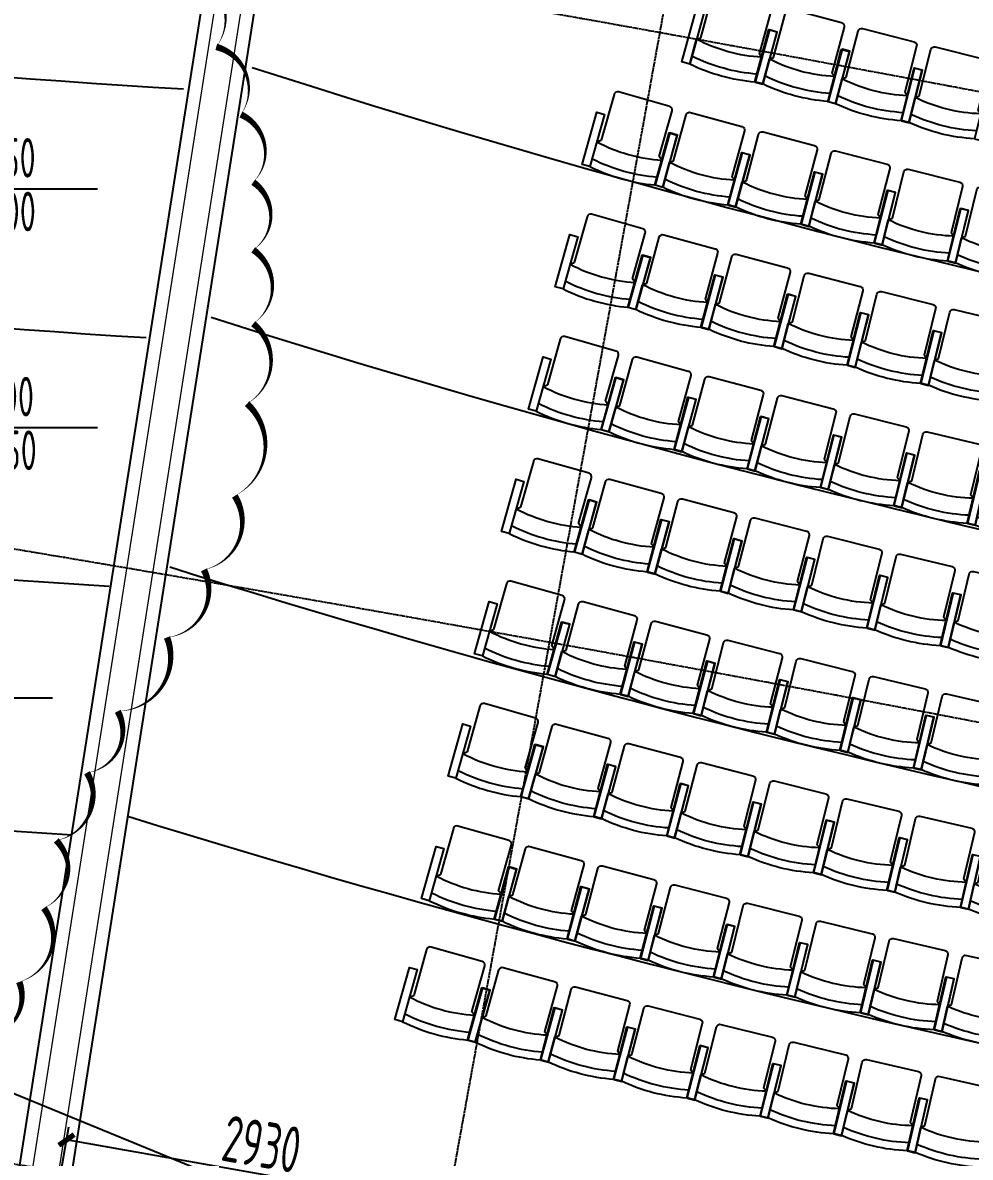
# Model space of a CAD drawing. Header units: millimetres. Extents: x 11515858 to 24947533, y -12784974 to -6116114.
# Drawn here: x 11829720 to 11836909, y -6394321 to -6385715 of the extents above; entities that cross this region are included whole.
import ezdxf
from ezdxf.enums import TextEntityAlignment as Align

# ---------------------------------------------------------------- set-up
doc = ezdxf.new("R2010")
doc.units = ezdxf.units.MM
doc.header["$LTSCALE"] = 10
doc.linetypes.add('A2-RG-AXIS$0$CENTER', pattern=[2, 1.25, -0.25, 0.25, -0.25])
doc.linetypes.add('A2-RG-AXIS$0$DOTE', pattern=[2.4200000000000004, 2, -0.2, 0.02, -0.2])
for name, color, linetype in [('A2-RB-F2$0$$34$A-DIMS-100', 1, 'Continuous'), ('A2-RD-F2$0$A-FURN-FIXT', 9, 'Continuous'), ('A2-RD-F2$0$A-STRS', 50, 'Continuous'), ('A2-RG-AXIS$0$A-GRID', 1, 'A2-RG-AXIS$0$CENTER'), ('A2-RI-F2$0$$2$A-SYMB', 4, 'Continuous'), ('A2-RI-F2$0$A-STRS', 50, 'Continuous'), ('A2-RI-F2$0$an-door', 2, 'Continuous')]:
    doc.layers.add(name, color=color, linetype=linetype)
doc.layers.add('A2-RI-F2$0$A-FLOR-STRS', color=2, linetype='Continuous', lineweight=5)
doc.layers.add('A2-RI-F2$0$A-WALL', color=7, linetype='Continuous', lineweight=5)
doc.styles.add('A2-RB-F2$0$$0$XD2008', font='hzs.shx', dxfattribs={"width": 0.7, "bigfont": 'hztxt.shx'})
doc.styles.add('A2-RI-F2$0$$0$XD2008', font='hzs.shx', dxfattribs={"width": 0.7, "bigfont": 'hztxt.shx'})
doc.dimstyles.new('A2-RB-F2$0$$0$XD100$0', dxfattribs={"dimscale": 100, "dimtxt": 3.5, "dimasz": 1, "dimexe": 1, "dimexo": 2, "dimgap": 0.5, "dimtad": 1, "dimdec": 0, "dimdsep": 46, "dimtxsty": 'A2-RB-F2$0$$0$XD2008', "dimblk1": 'A2-RB-F2$0$$20$_ArchTick', "dimblk2": 'A2-RB-F2$0$$20$_ArchTick', "dimsah": 1, "dimcen": 2.5, "dimclrt": 4, "dimaunit": 1, "dimadec": 0, "dimazin": 0, "dimtfac": 1, "dimtdec": 0, "dimtix": 1, "dimtmove": 2, "dimatfit": 3, "dimfxl": 0, "dimtolj": 1, "dimtzin": 0, "dimarcsym": 0})

# ---------------------------------------------------------------- blocks, each defined once
blk = doc.blocks.new('A2-RG-AXIS')
at = {"layer": 'A2-RG-AXIS$0$A-GRID', "linetype": 'A2-RG-AXIS$0$DOTE'}
blk.add_line((11829691.95317146, -6412654.000755005), (11836852.53091209, -6373096.888379699), dxfattribs=at)
for radius, end in [(316699.9999999902, 95.40764403072032), (313399.9999999902, 95.40764402400131), (308699.9999999902, 95.4076440106419), (304099.9999999902, 95.40764399720393), (300799.9999999902, 95.40764398384447)]:
    blk.add_arc((11778730.70926435, -6694178.721949182), radius, 75.58928463849298, end, dxfattribs=at)
blk = doc.blocks.new('A2-RB-F2$0$$20$_ArchTick')
at = {"color": 0, "linetype": 'ByBlock', "const_width": 0.4}
blk.add_lwpolyline([(-0.5, -0.5), (0.5, 0.5)], dxfattribs=at)
blk = doc.blocks.new('*D2047')
at = {"layer": 'A2-RB-F2$0$$34$A-DIMS-100', "color": 0, "lineweight": -2, "ltscale": 3, "transparency": 16777216}
for p, q in [((11829940.3821884, -6394827.326827487), (11830069.99496033, -6394091.048530321)), ((11832938.25643827, -6394697.508458761), (11830052.65776976, -6394189.534173047)), ((11832825.98085691, -6395335.301113201), (11832955.59362884, -6394599.022816034))]:
    blk.add_line(p, q, dxfattribs=at)
at = {"layer": 'Defpoints', "color": 0, "ltscale": 3, "transparency": 16777216}
for p in [(11830052.65776976, -6394189.534173047), (11829905.70780727, -6395024.298112939), (11832791.30647578, -6395532.272398653)]:
    blk.add_point(p, dxfattribs=at)
at = {"layer": 'A2-RB-F2$0$$34$A-DIMS-100', "color": 0, "lineweight": -2, "ltscale": 3, "transparency": 16777216, "xscale": 100, "yscale": 100, "zscale": 100}
for p, rotation in [((11830052.65776976, -6394189.534173047), 170.016073013103), ((11832938.25643827, -6394697.508458761), 350.016073013103)]:
    blk.add_blockref('A2-RB-F2$0$$20$_ArchTick', p, dxfattribs=dict(at, rotation=rotation))
at = {"layer": 'A2-RB-F2$0$$34$A-DIMS-100', "color": 4, "ltscale": 3, "transparency": 16777216, "insert": (11831534.46578279, -6394221.928619769), "char_height": 350, "attachment_point": 5, "rotation": 350.016073013103, "style": 'A2-RB-F2$0$$0$XD2008'}
blk.add_mtext('\\A1;2930', dxfattribs=at)
blk = doc.blocks.new('A2-RD-F2$0$LEC-SEAT')
for p, q in [((-21, -0.8761491314508021), (-21, -8.01554912024585)), ((-21.00000000001455, -8.01554912024585), (-20, -8.744507682713447)), ((-20, -8.744507682713447), (-20, -21.93965517242032)), ((-2.25, -8.01554912024585), (-3.25, -8.744507682698895)), ((-3.25, -21.93965517242032), (-3.25, -8.744507682698895)), ((-19, -22.93965517242032), (-4.25, -22.93965517242032))]:
    blk.add_line(p, q)
for points in [[(-21, -0.8761491314508021), (-23.25, -0.8761491314508021), (-23.25, -15.8761491314508), (-21, -15.8761491314508)], [(-2.25, -0.8761491314508021), (0, -0.8761491314508021), (0, -15.8761491314508), (-2.25, -15.8761491314508)]]:
    blk.add_lwpolyline(points, close=True)
for centre, radius, start, end in [((-11.625, -50.59541755951068), 50.5954175595173, 79.32175774559357, 100.678242254391), ((-11.625, -50.64130033686524), 48.39130033686291, 78.82927160819938, 101.1707283917877), ((-11.625, -50.78023831768951), 43.78023831768208, 77.63505639583515, 102.3649436041496), ((-19, -21.93965517242032), 1, 180, 270), ((-4.25, -21.93965517242032), 1, 269.999999999999, 359.9999999999994)]:
    blk.add_arc(centre, radius, start, end)
blk = doc.blocks.new('A2-RD-F2')
at = {"layer": 'A2-RD-F2$0$A-STRS', "linetype": 'Continuous'}
for centre, radius, start, end in [((11835498.96545657, -6308981.510861381), 77369.99999999999, 255.6008181643481, 266.6213380605789), ((11835498.96545657, -6308981.510861381), 79269.99999999999, 255.7808187538024, 266.4986418250027), ((11855112.44410596, -6312388.279891116), 77369.99999999999, 252.2005626699205, 263.3480244192045), ((11835498.96545657, -6308981.510861381), 81169.99999999999, 255.9523252283939, 266.3817109844599), ((11855112.44410596, -6312388.279891116), 79269.99999999999, 252.4043072161276, 263.181880558091), ((11835498.96545657, -6308981.510861381), 83069.99999999999, 256.1159264449316, 266.2701480408895), ((11855112.44410596, -6312388.279891116), 81169.99999999999, 252.5984157691545, 263.0235677262431), ((11855112.44410596, -6312388.279891116), 83069.99999999999, 252.7835582734223, 262.8725438586754)]:
    blk.add_arc(centre, radius, start, end, dxfattribs=at)
at = {"layer": 'A2-RD-F2$0$A-FURN-FIXT', "linetype": 'Continuous'}
for p, xscale, yscale, zscale, rotation in [((11835328.81802488, -6386204.525998557), -27.37254901960834, 27.37254901960834, 27.37254901960838, 164.6256707346593), ((11835883.35467647, -6386350.920257878), -27.37254901960839, 27.37254901960837, 27.37254901960838, 165.0556707346589), ((11836438.16217886, -6386496.607503285), -27.37254901960839, 27.37254901960838, 27.37254901960838, 165.5756406447292), ((11836995.04973184, -6386633.787787785), -27.37254901960836, 27.37254901960836, 27.37254901960838, 166.0056406447293), ((11833957.94917053, -6386812.956552244), 27.37254901960842, 27.37254901960842, 27.37254901960842, 164.2856406453649), ((11835123.52405836, -6387137.560485834), -27.37254901960781, 27.3725490196078, 27.37254901960838, 164.7156406447291), ((11835678.28990486, -6387283.083792118), -27.37254901960835, 27.37254901960835, 27.37254901960838, 165.1456406447292), ((11836234.13225809, -6387424.439568333), -27.37254901960839, 27.37254901960838, 27.37254901960838, 165.5756406447292), ((11836791.01981108, -6387561.619852838), -27.37254901960836, 27.37254901960836, 27.37254901960838, 166.0056406447293), ((11837348.92119795, -6387694.616919151), -27.37254901960838, 27.37254901960838, 27.37254901960838, 166.4356406447293), ((11833753.91925125, -6387740.788610438), 27.37254901960842, 27.37254901960842, 27.37254901960842, 164.2856406453649), ((11834919.49413908, -6388065.39254403), -27.37254901960781, 27.3725490196078, 27.37254901960838, 164.7156406447291), ((11835474.25998559, -6388210.915850313), -27.37254901960835, 27.37254901960835, 27.37254901960838, 165.1456406447292), ((11836030.10233882, -6388352.271626531), -27.37254901960839, 27.37254901960838, 27.37254901960838, 165.5756406447292), ((11836586.9898918, -6388489.451911035), -27.37254901960836, 27.37254901960836, 27.37254901960838, 166.0056406447293), ((11837144.89127867, -6388622.448977345), -27.37254901960838, 27.37254901960838, 27.37254901960838, 166.4356406447293), ((11833549.88933341, -6388668.620662026), 27.37254901960842, 27.37254901960842, 27.37254901960842, 164.2856406453649), ((11834715.46422124, -6388993.224595618), -27.37254901960781, 27.3725490196078, 27.37254901960838, 164.7156406447291), ((11835270.23006775, -6389138.747901901), -27.37254901960835, 27.37254901960835, 27.37254901960838, 165.1456406447292), ((11835826.07242098, -6389280.103678118), -27.37254901960839, 27.37254901960838, 27.37254901960838, 165.5756406447292), ((11836382.95997397, -6389417.283962619), -27.37254901960836, 27.37254901960836, 27.37254901960838, 166.0056406447293), ((11836940.86136083, -6389550.281028931), -27.37254901960838, 27.37254901960838, 27.37254901960838, 166.4356406447293), ((11837499.74515864, -6389679.087386196), -27.37254901960837, 27.37254901960838, 27.37254901960838, 166.865640644729), ((11833345.85941696, -6389596.452707236), 27.37254901960842, 27.37254901960842, 27.37254901960842, 164.2856406453649), ((11834511.4343048, -6389921.056640827), -27.37254901960781, 27.3725490196078, 27.37254901960838, 164.7156406447291), ((11835066.2001513, -6390066.579947111), -27.37254901960835, 27.37254901960835, 27.37254901960838, 165.1456406447292), ((11835622.04250454, -6390207.93572333), -27.37254901960839, 27.37254901960838, 27.37254901960838, 165.5756406447292), ((11836178.93005752, -6390345.11600783), -27.37254901960836, 27.37254901960836, 27.37254901960838, 166.0056406447293), ((11836736.83144439, -6390478.113074142), -27.37254901960838, 27.37254901960838, 27.37254901960838, 166.4356406447293), ((11837295.7152422, -6390606.919431405), -27.37254901960837, 27.37254901960838, 27.37254901960838, 166.865640644729), ((11833141.82950185, -6390524.284746278), 27.37254901960889, 27.37254901960889, 27.37254901960889, 164.28564064439), ((11834307.40438969, -6390848.888679886), -27.37254901960781, 27.3725490196078, 27.37254901960838, 164.7156406447291), ((11834862.17023619, -6390994.411986169), -27.37254901960835, 27.37254901960835, 27.37254901960838, 165.1456406447292), ((11835418.01258943, -6391135.767762389), -27.37254901960839, 27.37254901960838, 27.37254901960838, 165.5756406447292), ((11835974.90014241, -6391272.948046893), -27.37254901960836, 27.37254901960836, 27.37254901960838, 166.0056406447293), ((11836532.80152928, -6391405.945113204), -27.37254901960838, 27.37254901960838, 27.37254901960838, 166.4356406447293), ((11837091.68532708, -6391534.751470465), -27.37254901960837, 27.37254901960838, 27.37254901960838, 166.865640644729), ((11832940.38861619, -6391452.700794435), 27.37254901960889, 27.37254901960889, 27.37254901960889, 164.28564064439), ((11834105.96350403, -6391777.304728043), -27.37254901960781, 27.3725490196078, 27.37254901960838, 164.7156406447291), ((11834660.72935054, -6391922.828034326), -27.37254901960835, 27.37254901960835, 27.37254901960838, 165.1456406447292), ((11835216.57170377, -6392064.183810545), -27.37254901960839, 27.37254901960838, 27.37254901960838, 165.5756406447292), ((11835773.45925675, -6392201.36409505), -27.37254901960836, 27.37254901960836, 27.37254901960838, 166.0056406447293), ((11836331.36064363, -6392334.36116136), -27.37254901960838, 27.37254901960838, 27.37254901960838, 166.4356406447293), ((11836890.24444143, -6392463.167518623), -27.37254901960837, 27.37254901960838, 27.37254901960838, 166.865640644729), ((11832738.95161293, -6392381.09894917), 27.37254901960889, 27.37254901960889, 27.37254901960889, 164.28564064439), ((11837450.07917188, -6392587.775912012), -27.3725490196079, 27.37254901960791, 27.37254901960838, 167.2956406447292), ((11833904.52650076, -6392705.702882779), -27.37254901960781, 27.3725490196078, 27.37254901960838, 164.7156406447291), ((11834459.29234727, -6392851.226189061), -27.37254901960835, 27.37254901960835, 27.37254901960838, 165.1456406447292), ((11835015.13470051, -6392992.58196528), -27.37254901960839, 27.37254901960838, 27.37254901960838, 165.5756406447292), ((11835572.02225349, -6393129.762249784), -27.37254901960836, 27.37254901960836, 27.37254901960838, 166.0056406447293), ((11836129.92364036, -6393262.759316095), -27.37254901960838, 27.37254901960838, 27.37254901960838, 166.4356406447293), ((11832536.32942584, -6393299.064073458), 27.37254901960889, 27.37254901960889, 27.37254901960889, 164.28564064439), ((11836688.80743816, -6393391.565673357), -27.37254901960837, 27.37254901960838, 27.37254901960838, 166.865640644729), ((11837248.64216861, -6393516.174066745), -27.3725490196079, 27.37254901960791, 27.37254901960838, 167.2956406447292), ((11833701.90431368, -6393623.668007066), -27.37254901960781, 27.3725490196078, 27.37254901960838, 164.7156406447291), ((11834256.67016019, -6393769.19131335), -27.37254901960835, 27.37254901960835, 27.37254901960838, 165.1456406447292), ((11834812.51251342, -6393910.547089569), -27.37254901960839, 27.37254901960838, 27.37254901960838, 165.5756406447292), ((11835369.4000664, -6394047.727374072), -27.37254901960836, 27.37254901960836, 27.37254901960838, 166.0056406447293), ((11835927.30145327, -6394180.724440383), -27.37254901960838, 27.37254901960838, 27.37254901960838, 166.4356406447293), ((11836486.18525108, -6394309.530797645), -27.37254901960837, 27.37254901960838, 27.37254901960838, 166.865640644729), ((11837046.01998152, -6394434.139191034), -27.3725490196079, 27.37254901960791, 27.37254901960838, 167.2956406447292)]:
    blk.add_blockref('A2-RD-F2$0$LEC-SEAT', p, dxfattribs=dict(at, xscale=xscale, yscale=yscale, zscale=zscale, rotation=rotation))
blk = doc.blocks.new('A2-RI-F2$0$$2$ECADI-TAG-HGHT（国标）')
at = {"color": 1}
blk.add_line((-2.121320343559546, 2.121320343559546), (11.76789873223262, 2.121320343559546), dxfattribs=at)
at = {"color": 1, "const_width": 0.5}
blk.add_lwpolyline([(-2.121320343559546, 2.121320343559546), (0, 0), (2.121320343559546, 2.121320343559546)], dxfattribs=at)
at = {"color": 1}
blk.add_point((-1.480769230769231, 4.6), dxfattribs=at)
at = {"style": 'A2-RI-F2$0$$0$XD2008', "width": 0.7}
blk.add_attdef('FL', text='', height=3, dxfattribs=at).set_placement((-2.688785023899595, 2.967328765217609), align=Align.RIGHT)
for tag, p in [('F.F.L.', (2.283611041903605, 2.967328765217609)), ('T.O.S.', (2.283611041903605, -1.104423031572336))]:
    blk.add_attdef(tag, p, '', height=3, dxfattribs=at)
blk = doc.blocks.new('A2-RB-F2')
at = {"layer": 'A2-RB-F2$0$$34$A-DIMS-100', "ltscale": 3}
dim = blk.add_aligned_dim(p1=(11832791.30647577, -6395532.272398653), p2=(11829905.70780727, -6395024.298112939), distance=-847.5996264861886, dimstyle='A2-RB-F2$0$$0$XD100$0', dxfattribs=at)
dim.commit()
dim.dimension.update_dxf_attribs({"geometry": '*D2047', "text_midpoint": (11831534.46578279, -6394221.928619769)})
blk = doc.blocks.new('A2-RI-F2')
at = {"layer": 'A2-RI-F2$0$A-WALL'}
for p, q in [((11829704.59959628, -6394989.964632991), (11831650.99493265, -6382590.779523948)), ((11829901.76513769, -6395023.623311727), (11831848.17695151, -6382624.333235896))]:
    blk.add_line(p, q, dxfattribs=at)
at = {"layer": 'A2-RI-F2$0$an-door'}
for p, q in [((11829617.09992332, -6394902.532277865), (11831536.88754579, -6382672.847148538)), ((11830011.28071609, -6394970.80703298), (11831933.81486181, -6382723.625637815))]:
    blk.add_line(p, q, dxfattribs=at)
at = {"layer": 'Defpoints', "color": 3}
blk.add_line((11829253.43610274, -6393672.700746009), (11872937.22342044, -6411574.16209236), dxfattribs=at)
for points in [[(11829414.09536468, -6393411.127898802, 0, 50, 0.52056705), (11829694.33731151, -6392991.139036244, 0, 50, 0.52056705)], [(11829694.33731151, -6392991.139036244, 0, 50, 0.52056705), (11829881.17292605, -6392431.149920602, 0, 50, 0.52056705), (11829881.17292605, -6392431.149920602, 0, 50, 0.52056705), (11829974.60220831, -6391917.81962486, 0, 50, 0.52056705), (11829974.60220831, -6391917.81962486, 0, 50, 0.52056705), (11830208.140989, -6391404.489329119, 0, 50, 0.52056705), (11830208.140989, -6391404.489329119, 0, 50, 0.52056705), (11830441.67976968, -6390937.829749968, 0, 50, 0.52056705), (11830441.67976968, -6390937.829749968, 0, 50, 0.52056705), (11830815.32804881, -6390377.840634325, 0, 50, 0.52056705), (11830815.32804881, -6390377.840634324, 0, 50, 0.52056705), (11831095.59294561, -6389864.510338582, 0, 50, 0.52056705), (11831095.59294561, -6389864.510338582, 0, 50, 0.52056705), (11831329.1317263, -6389304.52122294, 0, 50, 0.52056705), (11831329.1317263, -6389304.52122294, 0, 50, 0.52056705), (11831422.53805859, -6388604.519957524, 0, 50, 0.52056705), (11831422.53805859, -6388604.519957524, 0, 50, 0.52056705), (11831469.24122473, -6387997.86012529, 0, 50, 0.52056705), (11831469.24122473, -6387997.86012529, 0, 50, 0.52056705), (11831469.24122473, -6387437.871009648, 0, 50, 0.52056705), (11831469.24122473, -6387437.871009648, 0, 50, 0.52056705), (11831469.24122473, -6386924.540713907, 0, 50, 0.52056705), (11831469.24122473, -6386924.540713907, 0, 50, 0.52056705), (11831375.83489244, -6386411.222314855, 0, 50, 0.52056705), (11831375.83489244, -6386411.222314855, 0, 50, 0.52056705), (11831188.9992779, -6385897.892019113, 0, 50, 0.52056705), (11831188.9992779, -6385897.892019113, 0, 50, 0.52056705), (11831002.16366335, -6385337.902903471, 0, 50, 0.52056705)]]:
    blk.add_lwpolyline(points, format="xyseb", dxfattribs=at)
at = {"layer": 'A2-RI-F2$0$$2$A-SYMB'}
ref = blk.add_blockref('A2-RI-F2$0$$2$ECADI-TAG-HGHT（国标）', (11829111.0013724, -6387186.350886114), dxfattribs=dict(at, xscale=100, yscale=100, zscale=100))
ref.add_attrib('F.F.L.', '4.550', (11829248.6294116, -6386889.618009591), dxfattribs={"layer": '0', "height": 300, "style": 'A2-RI-F2$0$$0$XD2008', "width": 0.6999999999999998})
ref.add_attrib('T.O.S.', '4.500', (11829257.86074393, -6387296.793189272), dxfattribs={"layer": '0', "height": 300, "style": 'A2-RI-F2$0$$0$XD2008', "width": 0.6999999999999998})
ref = blk.add_blockref('A2-RI-F2$0$$2$ECADI-TAG-HGHT（国标）', (11829111.0013724, -6388997.538677147), dxfattribs=dict(at, xscale=100, yscale=100, zscale=100))
ref.add_attrib('F.F.L.', '4.700', (11829248.6294116, -6388700.805800624), dxfattribs={"layer": '0', "height": 300, "style": 'A2-RI-F2$0$$0$XD2008', "width": 0.6999999999999998})
ref.add_attrib('T.O.S.', '4.650', (11829257.86074393, -6389107.980980305), dxfattribs={"layer": '0', "height": 300, "style": 'A2-RI-F2$0$$0$XD2008', "width": 0.6999999999999998})
ref = blk.add_blockref('A2-RI-F2$0$$2$ECADI-TAG-HGHT（国标）', (11828770.17289534, -6391046.86912787), dxfattribs=dict(at, xscale=100, yscale=100, zscale=100))
ref.add_attrib('F.F.L.', '4.850', (11828907.80093454, -6390750.136251347), dxfattribs={"layer": '0', "height": 300, "style": 'A2-RI-F2$0$$0$XD2008', "width": 0.6999999999999998})
ref.add_attrib('T.O.S.', '4.800', (11828917.03226686, -6391157.311431028), dxfattribs={"layer": '0', "height": 300, "style": 'A2-RI-F2$0$$0$XD2008', "width": 0.6999999999999998})
at = {"layer": 'A2-RI-F2$0$A-FLOR-STRS'}
blk.add_blockref('A2-RG-AXIS', (0, 0), dxfattribs=at)
at = {"layer": 'A2-RI-F2$0$A-STRS', "linetype": 'Continuous'}
blk.add_blockref('A2-RB-F2', (0, 0), dxfattribs=at)

msp = doc.modelspace()

# ---------------------------------------------------------------- block references
for name in ['A2-RI-F2', 'A2-RB-F2', 'A2-RG-AXIS', 'A2-RD-F2']:
    msp.add_blockref(name, (0, 0))

doc.saveas('drawing.dxf')
